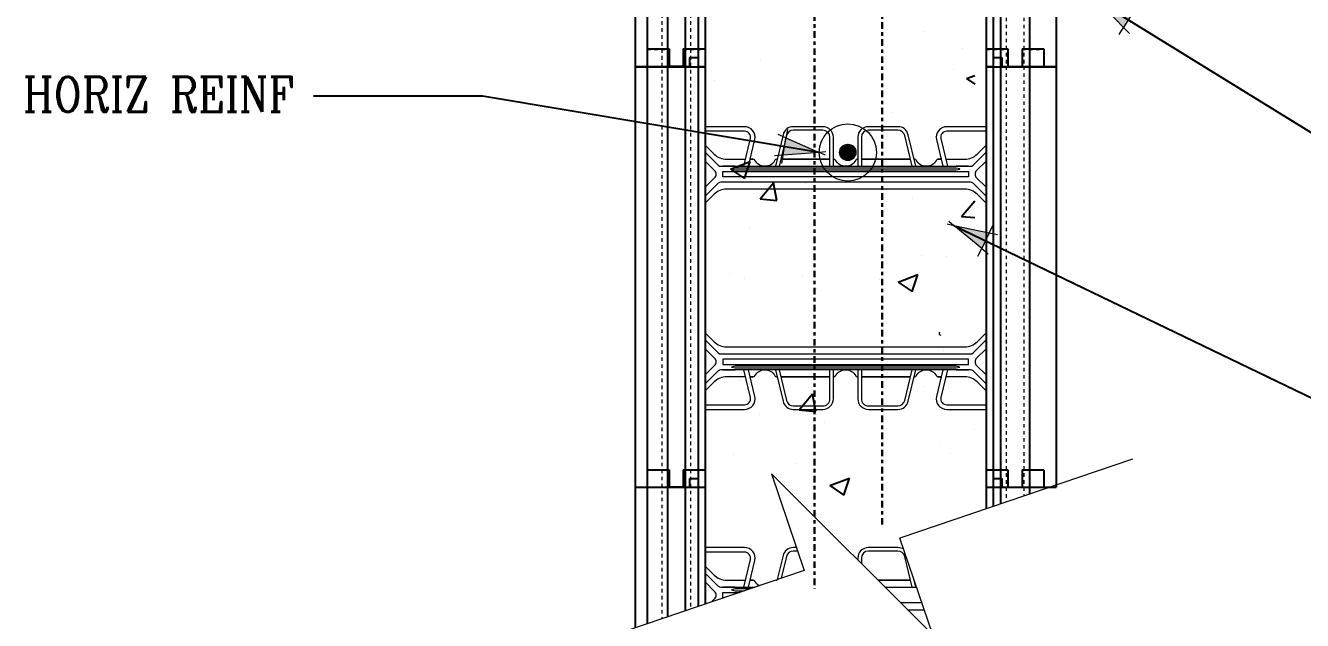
# Model space of a CAD drawing. Header units: inches. Extents: x -213.5 to -135.9, y 388.6 to 464.7.
# Drawn here: x -211.08 to -174.7, y 414.02 to 430.98 of the extents above; entities that cross this region are included whole.
import ezdxf

# ---------------------------------------------------------------- set-up
doc = ezdxf.new("R2010")
doc.units = ezdxf.units.IN
doc.header["$MEASUREMENT"] = 0
for name, pattern in [('CENTER', [2, 1.25, -0.25, 0.25, -0.25]), ('DASHED2', [0.375, 0.25, -0.125]), ('HIDDEN', [0.375, 0.25, -0.125])]:
    doc.linetypes.add(name, pattern=pattern)
for name, color, linetype, lineweight in [('A2 Hatch', 8, 'Continuous', 9), ('DETAILS', 7, 'Continuous', 13), ('DIM', 3, 'Continuous', 13), ('REBAR', 2, 'CENTER', 30)]:
    doc.layers.add(name, color=color, linetype=linetype, lineweight=lineweight)
doc.styles.add('ARCTEXT', font='arctext.shx', dxfattribs={"width": 0.85})
doc.styles.add('RomanC', font='romanc.shx', dxfattribs={"width": 0.85, "height": 5})
doc.dimstyles.new('ARCTEXT1-4', dxfattribs={"dimtxt": 4, "dimasz": 2, "dimexe": 2, "dimexo": 2, "dimgap": 2, "dimtad": 1, "dimdec": 4, "dimzin": 3, "dimdsep": 46, "dimlunit": 4, "dimtxsty": 'ARCTEXT', "dimblk": 'ARCHTICK', "dimcen": 2, "dimaunit": 1, "dimadec": 0, "dimazin": 0, "dimtfac": 1, "dimtdec": 4, "dimtmove": 2, "dimatfit": 3, "dimldrblk": 'arrow', "dimfxl": 1, "dimtolj": 1, "dimtzin": 0, "dimarcsym": 0})

# ---------------------------------------------------------------- blocks, each defined once
blk = doc.blocks.new('_ArchTick')
at = {"color": 0, "linetype": 'ByBlock', "const_width": 0.15}
blk.add_lwpolyline([(-0.5, -0.5), (0.5, 0.5)], dxfattribs=at)
blk = doc.blocks.new('arrow')
at = {"layer": 'DIM'}
blk.add_hatch(color=253, dxfattribs=at).paths.add_polyline_path([(-2, 0.5), (-2, -0.5), (0, 0)])
at = {"layer": 'DIM', "lineweight": 9}
for points in [[(-2, 0.9831764405007561), (-2, 0.5), (-2.46875, 0.6171875)], [(0.3742552490839444, 0.0935638122700766), (0, 0)], [(0.3742552490839444, -0.0935638122700766), (0, 0)], [(-2, -0.9831764405007561), (-2, -0.5), (-2.46875, -0.6171875)]]:
    blk.add_lwpolyline(points, dxfattribs=at)
at = {"layer": 'DIM', "lineweight": 15}
blk.add_lwpolyline([(0, 0), (-2, -0.5), (-2, 0.5), (0, 0)], dxfattribs=at)

msp = doc.modelspace()

# ---------------------------------------------------------------- hatches: boundary and pattern name
at = {"layer": 'A2 Hatch', "ltscale": 0.15}
h = msp.add_hatch(color=256, dxfattribs=at)
edge = h.paths.add_edge_path()
edge.add_arc((-187.6545824235792, 427.3670338635726), 0.2243383222039483, 0, 360)

# ---------------------------------------------------------------- linework, layer by layer
at = {"color": 1}
for p, q in [((-193.3658250757136, 442.3056800602759), (-193.3658250757136, 429.8056800602759)), ((-192.7908250757129, 442.3056800602759), (-192.7908250757129, 429.8056800602759)), ((-192.2908250757129, 442.3056800602759), (-192.2908250757129, 429.8056800602759)), ((-191.9158250757129, 442.0556800602759), (-191.9158250757129, 429.8056800602759)), ((-191.7158250757122, 442.3056800602759), (-191.7158250757122, 429.8056800602759)), ((-183.7158250757122, 442.3056800602759), (-183.7158250757122, 429.8056800602759)), ((-183.5158250757114, 442.0556800602759), (-183.5158250757114, 429.8056800602759)), ((-193.7158250757122, 441.805680060276), (-193.7158250757122, 429.8056800602759)), ((-183.3008250757113, 441.805680060276), (-183.3008250757113, 429.8056800602759)), ((-182.4808250757116, 441.805680060276), (-182.4808250757116, 429.8056800602759)), ((-181.7158250757122, 441.805680060276), (-181.7158250757122, 429.8056800602759)), ((-193.3658250757136, 430.3203694496575), (-192.7408250757136, 430.3203694496575)), ((-193.3658250757136, 430.3203694496575), (-193.3658250757136, 417.8203694496575)), ((-192.7908250757129, 430.3203694496575), (-192.7908250757129, 417.8203694496575)), ((-192.7408250757136, 430.3203694496575), (-192.7408250757118, 429.8203694496575)), ((-192.3408250757122, 430.3203694496575), (-192.3408250757122, 429.8203694496575)), ((-192.3408250757122, 430.3203694496575), (-191.7158250757122, 430.3203694496575)), ((-192.2908250757129, 430.3203694496575), (-192.2908250757129, 417.8203694496575)), ((-191.7158250757122, 430.3203694496575), (-191.7158250757122, 417.8203694496575)), ((-183.7158250757122, 430.3203694496575), (-183.7158250757122, 417.8203694496575)), ((-183.7158250757122, 430.3203694496575), (-183.0908250757122, 430.3203694496575)), ((-183.0908250757122, 430.3203694496575), (-183.0908250757122, 429.8203694496575)), ((-182.6908250757107, 430.3203694496575), (-182.6908250757107, 429.8203694496575)), ((-182.6908250757107, 430.3203694496575), (-182.0658250757107, 430.3203694496575)), ((-182.0658250757107, 430.3203694496575), (-182.0658250757107, 429.8203694496575)), ((-192.1658250757129, 430.0703694496575), (-192.1658250757129, 429.8203694496575)), ((-192.1658250757129, 430.0703694496575), (-191.9158250757129, 430.0703694496575)), ((-191.9158250757129, 430.0703694496575), (-191.9158250757129, 417.8203694496575)), ((-183.5158250757114, 430.0703694496575), (-183.5158250757114, 417.8203694496575)), ((-183.5158250757114, 430.0703694496575), (-183.2658250757114, 430.0703694496575)), ((-183.2658250757114, 430.0703694496575), (-183.2658250757114, 429.8203694496575)), ((-193.7158250757122, 429.8203694496575), (-193.7158250757122, 417.8203694496575)), ((-193.7158250757122, 429.8203694496575), (-192.1658250757129, 429.8203694496575)), ((-193.7158250757122, 429.8056800602759), (-191.7158250757122, 429.8056800602759)), ((-192.2908250757129, 429.8203694496575), (-192.7908250757129, 429.8203694496575)), ((-191.9158250757129, 429.8203694496575), (-191.7158250757122, 429.8203694496575)), ((-183.7158250757122, 429.8203694496575), (-183.5158250757114, 429.8203694496575)), ((-183.7158250757122, 429.8056800602759), (-181.7158250757122, 429.8056800602759)), ((-183.3008250757113, 429.8203694496575), (-181.7158250757122, 429.8203694496575)), ((-183.3008250757113, 429.8203694496575), (-183.3008250757113, 417.8203694496575)), ((-182.4808250757116, 429.8203694496575), (-182.4808250757116, 417.8203694496575)), ((-181.7158250757122, 429.8203694496575), (-181.7158250757122, 417.8203694496575)), ((-193.3658250757136, 418.3203694496575), (-192.7408250757136, 418.3203694496575)), ((-193.3658250757136, 418.3203694496575), (-193.3658250757136, 413.9302222912958)), ((-192.7908250757129, 418.3203694496575), (-192.7908250757129, 414.1252293017916)), ((-192.7408250757136, 418.3203694496575), (-192.7408250757118, 417.8203694496575)), ((-192.3408250757122, 418.3203694496575), (-192.3408250757122, 417.8203694496575)), ((-192.3408250757122, 418.3203694496575), (-191.7158250757122, 418.3203694496575)), ((-192.2908250757129, 418.3203694496575), (-192.2908250757129, 414.2948006152662)), ((-191.7158250757122, 418.3203694496575), (-191.7158250757122, 414.4898076257615)), ((-183.7158250757122, 418.3203694496575), (-183.7158250757122, 417.202948641354)), ((-183.7158250757122, 418.3203694496575), (-183.0908250757122, 418.3203694496575)), ((-183.0908250757122, 418.3203694496575), (-183.0908250757122, 417.8203694496575)), ((-182.6908250757107, 418.3203694496575), (-182.6908250757107, 417.8203694496575)), ((-182.6908250757107, 418.3203694496575), (-182.0658250757107, 418.3203694496575)), ((-182.0658250757107, 418.3203694496575), (-182.0658250757107, 417.8203694496575)), ((-192.1658250757129, 418.0703694496576), (-192.1658250757129, 417.8203694496575)), ((-192.1658250757129, 418.0703694496576), (-191.9158250757129, 418.0703694496576)), ((-191.9158250757129, 418.0703694496576), (-191.9158250757129, 414.4219791003719)), ((-183.5158250757114, 418.0703694496576), (-183.5158250757114, 417.2707771667441)), ((-183.5158250757114, 418.0703694496576), (-183.2658250757114, 418.0703694496576)), ((-183.2658250757114, 418.0703694496576), (-183.2658250757114, 417.8203694496575)), ((-193.7158250757122, 417.8203694496575), (-191.7158250757122, 417.8203694496575)), ((-193.7158250757122, 417.8203694496575), (-193.7158250757122, 413.8115223718639)), ((-193.7158250757122, 417.8203694496575), (-192.1658250757129, 417.8203694496575)), ((-192.2908250757129, 417.8203694496575), (-192.7908250757129, 417.8203694496575)), ((-191.9158250757129, 417.8203694496575), (-191.7158250757122, 417.8203694496575)), ((-183.7158250757122, 417.8203694496575), (-181.7158250757122, 417.8203694496575)), ((-183.7158250757122, 417.8203694496575), (-183.5158250757114, 417.8203694496575)), ((-183.3008250757113, 417.8203694496575), (-181.7158250757122, 417.8203694496575)), ((-183.3008250757113, 417.8203694496575), (-183.3008250757113, 417.3436928315378)), ((-182.4808250757116, 417.8203694496575), (-182.4808250757116, 417.6217897856362))]:
    msp.add_line(p, q, dxfattribs=at)
at = {"ltscale": 0.15}
for p, q in [((-185.4721679839233, 430.8139321762538), (-185.4721679839233, 430.8139321762538)), ((-184.3848384087352, 430.3318249528924), (-184.3848384087352, 430.3318249528924)), ((-190.1376573386616, 430.0130923175951), (-190.1376573386616, 430.0130923175951)), ((-192.7408250757136, 429.8203694496575), (-192.3408250757122, 429.8203694496575)), ((-184.6470331949906, 429.7186187767185), (-184.6470331949906, 429.7186187767185)), ((-191.4399600422722, 429.4030005690544), (-191.4399600422722, 429.4030005690544)), ((-184.2759646171063, 429.4695725869901), (-184.0393924470474, 429.5603841347662)), ((-184.2759636632538, 429.4695729192005), (-184.0393924470474, 429.3100036190296)), ((-186.387557028712, 428.4934887854028), (-186.387557028712, 428.4934887854028)), ((-189.4359229865978, 427.9890289447134), (-189.4359229865978, 427.9890289447134)), ((-185.1653434972206, 427.8085899708377), (-185.1653434972206, 427.8085899708377)), ((-188.754527055996, 427.5806607744172), (-188.754527055996, 427.5806607744172)), ((-190.9977436878864, 426.8893233502637), (-190.4375954319868, 427.104344119991)), ((-190.5998352918242, 426.620921503394), (-190.437625077938, 427.1043548525441)), ((-186.4893947082739, 427.1765312578335), (-186.4893947082739, 427.1765312578335)), ((-184.7443120375275, 427.055467946068), (-184.7443120375275, 427.055467946068)), ((-190.9977427365422, 426.8893236828173), (-190.5998047017157, 426.6209110891513)), ((-188.4921133282489, 426.9128683495491), (-188.4921133282489, 426.9128683495491)), ((-187.7491400949722, 426.9144297280196), (-187.7491400949722, 426.9144297280196)), ((-190.1540836080359, 426.0417813880605), (-189.7684110422225, 426.5014080539319)), ((-189.6759341552853, 425.9999473355407), (-189.7684350439369, 426.5014087419894)), ((-188.8518058985347, 426.4921832029721), (-188.8518058985347, 426.4921832029721)), ((-190.1540835201805, 426.041782315116), (-189.6759100650953, 425.999947558597)), ((-185.8024665982186, 426.0406218968152), (-185.8024665982186, 426.0406218968152)), ((-184.41600214723, 425.5397643081994), (-184.0393924470474, 425.9885902713987)), ((-190.467955952957, 425.2397820381565), (-190.467955952957, 425.2397820381565)), ((-184.4160020591727, 425.5397652368894), (-184.0393924470474, 425.5068161652536)), ((-185.5640955114533, 424.4201256061994), (-185.5640955114533, 424.4201256061994)), ((-184.8415908800663, 424.3923171154175), (-184.8415908800663, 424.3923171154175)), ((-191.0275364518595, 423.9225581196853), (-191.0275364518595, 423.9225581196853)), ((-188.9490847410736, 423.8290323723219), (-188.9490847410736, 423.8290323723219)), ((-188.5939510078107, 424.0212375627749), (-188.5939510078107, 424.0212375627749)), ((-186.2224872709368, 423.668372224941), (-185.6623390150409, 423.8833929946683)), ((-185.8245789122968, 423.3999703996875), (-185.6623686984123, 423.8834037488379)), ((-190.5966696277857, 423.7575746544902), (-190.5966696277857, 423.7575746544902)), ((-188.5510348772506, 423.4832474983559), (-188.5510348772506, 423.4832474983559)), ((-186.7569569624786, 423.7421191458103), (-186.7569569624786, 423.7421191458103)), ((-186.2224863186249, 423.6683725588259), (-185.8245482837985, 423.3999599651599)), ((-184.9388697226051, 421.7291662847666), (-184.9388697226051, 421.7291662847666)), ((-187.6686518109902, 421.2648319111401), (-187.6686518109902, 421.2648319111401)), ((-190.6985073073476, 420.8659438677156), (-190.6985073073476, 420.8659438677156)), ((-185.4957575935106, 420.6836016779965), (-185.4957575935106, 420.6836016779965)), ((-189.0440729369722, 420.0242443177428), (-188.6584003711606, 420.4838709836141)), ((-188.5659234595215, 419.9824102850763), (-188.6584243481767, 420.483871691525)), ((-190.161246948249, 419.8827618193378), (-190.161246948249, 419.8827618193378)), ((-189.044072851276, 420.0242452455158), (-188.5658993961926, 419.9824104889969)), ((-188.3148347699072, 419.6541563364487), (-188.3148347699072, 419.6541563364487)), ((-184.0442552805281, 419.4737173625735), (-184.0442552805281, 419.4737173625735)), ((-185.0361485651439, 419.0660154541162), (-185.0361485651439, 419.0660154541162)), ((-190.8986313676607, 418.7599960936301), (-190.8986313676607, 418.7599960936301)), ((-184.7208050969667, 418.7746996916348), (-184.7208050969667, 418.7746996916348)), ((-189.1436424261511, 418.5027307110202), (-189.1436424261511, 418.5027307110202)), ((-186.6280518782816, 418.5795571197552), (-186.6280518782816, 418.5795571197552)), ((-189.773208110527, 418.1095382160812), (-189.773208110527, 418.1095382160812)), ((-188.1690099247691, 417.8671718628924), (-187.6088616688713, 418.0821926326195)), ((-187.7711015349006, 417.598770043028), (-187.608891321018, 418.082203392178)), ((-192.7408250757136, 417.8203694496575), (-192.3408250757122, 417.8203694496575)), ((-188.1690089739961, 417.8671721984505), (-187.7710709391714, 417.5987596047845))]:
    msp.add_line(p, q, dxfattribs=at)
at = {"color": 1, "linetype": 'HIDDEN', "ltscale": 0.02}
for p, q in [((-193.3658250757136, 430.3056800602759), (-192.7408250757136, 430.3056800602759)), ((-192.7408250757136, 430.3056800602759), (-192.7408250757118, 429.8056800602759)), ((-192.3408250757122, 430.3056800602759), (-192.3408250757122, 429.8056800602759)), ((-192.3408250757122, 430.3056800602759), (-191.7158250757122, 430.3056800602759)), ((-183.7158250757104, 430.3056800602759), (-183.0908250757103, 430.3056800602759)), ((-183.0908250757122, 430.3056800602761), (-183.0908250757122, 429.8056800602759)), ((-182.6908250757107, 430.3056800602759), (-182.6908250757107, 429.8056800602759)), ((-182.6908250757107, 430.3056800602759), (-182.0658250757107, 430.3056800602759)), ((-182.0658250757107, 430.3056800602759), (-182.0658250757107, 429.8056800602759)), ((-193.3658250757136, 418.3203694496575), (-192.7408250757136, 418.3203694496575)), ((-192.7408250757136, 418.3203694496575), (-192.7408250757118, 417.8203694496575)), ((-192.3408250757122, 418.3203694496575), (-192.3408250757122, 417.8203694496575)), ((-192.3408250757122, 418.3203694496575), (-191.7158250757122, 418.3203694496575)), ((-183.7158250757104, 418.3203694496575), (-183.0908250757103, 418.3203694496575)), ((-183.0908250757122, 418.3203694496578), (-183.0908250757122, 417.8203694496575)), ((-182.6908250757107, 418.3203694496575), (-182.6908250757107, 417.8203694496575)), ((-182.6908250757107, 418.3203694496575), (-182.0658250757107, 418.3203694496575)), ((-182.0658250757107, 418.3203694496575), (-182.0658250757107, 417.8203694496575))]:
    msp.add_line(p, q, dxfattribs=at)
at = {"ltscale": 0.15}
msp.add_circle((-187.6545824235792, 427.3670338635726), 0.2243383222039483, dxfattribs=at)
at = {"layer": 'A2 Hatch', "linetype": 'DASHED2', "ltscale": 0.15}
for p, q in [((-192.9508250757127, 442.3056800602759), (-192.9508250757127, 429.8056800602759)), ((-192.130825075713, 442.3056800602759), (-192.130825075713, 429.8056800602759)), ((-183.1408250757114, 441.805680060276), (-183.1408250757114, 429.8056800602759)), ((-182.6408250757114, 441.805680060276), (-182.6408250757114, 429.8056800602759)), ((-192.9508250757127, 430.3203694496575), (-192.9508250757127, 417.8203694496575)), ((-192.130825075713, 430.3203694496575), (-192.130825075713, 417.8203694496575)), ((-183.1408250757114, 429.8203694496575), (-183.1408250757114, 417.8203694496575)), ((-182.6408250757114, 429.8203694496575), (-182.6408250757114, 417.8203694496575)), ((-192.9508250757127, 418.3203694496575), (-192.9508250757127, 414.0709664814793)), ((-192.130825075713, 418.3203694496575), (-192.130825075713, 414.3490634355777)), ((-183.1408250757114, 417.8203694496575), (-183.1408250757114, 417.3979556518499)), ((-182.6408250757114, 417.8203694496575), (-182.6408250757114, 417.5675269653244))]:
    msp.add_line(p, q, dxfattribs=at)
at = {"layer": 'A2 Hatch', "ltscale": 0.15}
msp.add_circle((-187.6545824235792, 427.3670338635726), 0.8157720410317779, dxfattribs=at)
at = {"layer": 'DETAILS', "color": 6, "lineweight": 20}
for p, q in [((-186.7927214947405, 415.1703694496574), (-185.8675783133432, 415.1703694496574)), ((-185.8675783133432, 415.1703694496574), (-186.7927214947405, 415.1703694496574))]:
    msp.add_line(p, q, dxfattribs=at)
for points in [[(-190.4866545416873, 426.9703694496576), (-190.3034828321517, 427.7300496144441, 0.4853378929632635), (-190.5951249429228, 428.1003694496575), (-191.7158250757122, 428.1003694496575)], [(-190.8664565836963, 426.9703694496576), (-190.9664565836967, 426.9703694496576), (-191.2164565836967, 426.9703694496576), (-190.6203800859759, 426.9703694496576), (-190.4298610801517, 427.7605215430366, 0.4853378929632635), (-190.5951249429228, 427.9703694496576), (-191.7158250757122, 427.9703694496576)], [(-188.0640718380775, 426.9703694496576), (-188.0640718380775, 427.8003694496575, 0.4142135623730951), (-188.3640718380767, 428.1003694496575), (-189.2064365984053, 428.1003694496575, 0.3464949689054692), (-189.4980787091764, 427.8706892848712), (-189.7151610169559, 426.9703694496576)], [(-188.164071838076, 426.9703694496576), (-188.1640718380797, 427.8003694496575, 0.4142135623730951), (-188.3640718380767, 428.0003694496576), (-189.2064365984053, 428.0003694496576, 0.3464949689054692), (-189.4008646722533, 427.8472493398), (-189.6122952136567, 426.9703694496576)], [(-185.7164891344684, 426.9703694496576), (-185.9335714422442, 427.8706892848712, 0.3464949689054692), (-186.2252135530172, 428.1003694496575), (-187.067578313344, 428.1003694496575, 0.4142135623730951), (-187.367578313345, 427.8003694496575), (-187.3675783133469, 426.9703694496576)], [(-185.819354937764, 426.9703694496576), (-186.030785479171, 427.8472493398, 0.3464949689054692), (-186.2252135530172, 428.0003694496576), (-187.067578313344, 428.0003694496576, 0.4142135623730951), (-187.2675783133447, 427.8003694496575), (-187.2675783133447, 426.9703694496576)], [(-183.7158250757122, 428.1003694496575), (-184.8365252084979, 428.1003694496575, 0.4853378929632635), (-185.1281673192708, 427.7300496144441), (-184.9449956097334, 426.9703694496576)], [(-183.7158250757122, 427.9703694496576), (-184.8365252084979, 427.9703694496576, 0.4853378929632635), (-185.001789071269, 427.7605215430368), (-184.8112700654484, 426.9703694496576), (-184.2151935677277, 426.9703694496576), (-184.4651935677276, 426.9703694496576), (-184.5651935677262, 426.9703694496576)], [(-191.7158250757122, 427.5697379416716), (-191.4629031931028, 427.3168160590632, 0.1989123673788307), (-191.1093498025104, 427.1703694496574), (-190.5721567103966, 427.1703694496574)], [(-184.8594934410277, 427.1703694496574), (-184.3223003489121, 427.1703694496574, 0.1989123673788307), (-183.9687469583216, 427.3168160590632), (-183.7158250757122, 427.5697379416687)], [(-191.7158250757122, 427.3697379416695), (-191.3457459055782, 426.9996587715385, 0.1989123673782989), (-191.275035227459, 426.9703694496576), (-187.7158250757122, 426.9703694496574, -0.2793220653060733), (-188.0015823036839, 427.1435150043363, 0.279322065306064), (-188.0459025394513, 427.1703694496577)], [(-191.7158250757122, 426.3710009576433), (-191.4475226008755, 426.6393034324789, 0.4142135623745727), (-191.4475226008755, 426.8514354668353), (-191.7158250757122, 427.1197379416728)], [(-189.685106940001, 427.1703694496577, 0.279322065306064), (-189.7294271767306, 427.1435150048374, -0.6059183769079624), (-190.3009416317119, 427.1435150043363, 0.2793220653054726), (-190.3452618674811, 427.1703694496574), (-190.438431166108, 427.1703694496574), (-190.3452618674811, 427.1703694496574)], [(-187.3857476119694, 427.1703694496577, 0.279322065306064), (-187.4300678487008, 427.1435150048374, -0.2793220653060733), (-187.7158250757122, 426.9703694496576), (-184.1566149239617, 426.9703694496576, 0.1989123673782991), (-184.0859042458461, 426.9996587715385), (-183.7158250757122, 427.3697379416669)], [(-185.0863882839432, 427.1703694496574), (-184.9932189853163, 427.1703694496574), (-185.0863882839432, 427.1703694496574, 0.2793220653054726), (-185.130708520671, 427.1435150048374, -0.6059183769079625), (-185.7022229756541, 427.1435150043363, 0.279322065306064), (-185.7465432114215, 427.1703694496577)], [(-183.7158250757122, 427.1197379416703), (-183.9841275505488, 426.8514354668353, 0.4142135623745727), (-183.9841275505488, 426.6393034324789), (-183.7158250757122, 426.3710009576461)], [(-183.7158250757122, 426.1210009576486), (-184.0859042458461, 426.4910801277764, 0.1989123673781766), (-184.1566149239617, 426.5203694496573), (-187.7158250757122, 426.5203694496576), (-191.275035227459, 426.5203694496573, 0.1989123673781765), (-191.3457459055782, 426.4910801277764), (-191.7158250757122, 426.1210009576458)], [(-183.7158250757122, 425.9210009576501), (-183.9687469583197, 426.1739228402531, 0.1989123673777966), (-184.3223003489103, 426.3203694496575), (-187.7158250757122, 426.3203694496575), (-191.109349802514, 426.3203694496575, 0.1989123673777966), (-191.4629031931028, 426.1739228402531), (-191.7158250757122, 425.9210009576468)], [(-191.7158250757122, 422.2197379416678), (-191.4629031931028, 421.9668160590617, 0.1989123673777967), (-191.109349802514, 421.8203694496575), (-187.7158250757122, 421.8203694496575), (-184.3223003489103, 421.8203694496575, 0.1989123673777968), (-183.9687469583197, 421.9668160590617), (-183.7158250757122, 422.2197379416652)], [(-191.7158250757122, 422.0197379416688), (-191.3457459055782, 421.6496587715384, 0.1989123673781765), (-191.275035227459, 421.6203694496575), (-187.7158250757122, 421.6203694496575), (-184.1566149239617, 421.6203694496575, 0.1989123673781768), (-184.0859042458461, 421.6496587715384), (-183.7158250757122, 422.0197379416667)], [(-191.7158250757122, 421.0210009576427), (-191.4475226008755, 421.2893034324797, 0.4142135623745727), (-191.4475226008755, 421.5014354668362), (-191.7158250757122, 421.7697379416715)], [(-183.7158250757122, 421.7697379416694), (-183.9841275505488, 421.5014354668362, 0.4142135623745727), (-183.9841275505488, 421.2893034324797), (-183.7158250757122, 421.021000957645)], [(-188.0459025394513, 420.9703694496574, 0.279322065306064), (-188.0015823027235, 420.9972238944773, -0.2793220653060734), (-187.7158250757122, 421.1703694496574), (-191.275035227459, 421.1703694496574, 0.1989123673782987), (-191.3457459055782, 421.1410801277765), (-191.7158250757122, 420.7710009576455)], [(-191.7158250757122, 420.1703694496575), (-190.5951249429228, 420.1703694496575, 0.4853378929632635), (-190.4298610801535, 420.3802173562782), (-190.6203800859759, 421.1703694496574), (-191.2164565836967, 421.1703694496574), (-190.9664565836967, 421.1703694496574), (-190.8664565836963, 421.1703694496574)], [(-191.7158250757122, 420.0403694496573), (-190.5951249429228, 420.0403694496573, 0.4853378929632635), (-190.3034828321517, 420.4106892848709), (-190.4866545416873, 421.1703694496574)], [(-190.5721567103966, 420.9703694496576), (-191.1093498025104, 420.9703694496574, 0.1989123673788306), (-191.4629031931028, 420.8239228402518), (-191.7158250757122, 420.5710009576436)], [(-190.3452618674811, 420.9703694496574), (-190.438431166108, 420.9703694496574), (-190.3452618674811, 420.9703694496574, 0.2793220653054726), (-190.3009416307533, 420.9972238944776, -0.6059183769079624), (-189.7294271757702, 420.9972238949787, 0.279322065306064), (-189.685106940001, 420.9703694496574)], [(-189.7151610169559, 421.1703694496574), (-189.4980787091764, 420.2700496144438, 0.3464949689054692), (-189.2064365984053, 420.0403694496573), (-188.3640718380767, 420.0403694496573, 0.4142135623730951), (-188.0640718380775, 420.3403694496575), (-188.0640718380775, 421.1703694496574)], [(-189.6122952136567, 421.1703694496574), (-189.4008646722533, 420.293489559515, 0.3464949689054692), (-189.2064365984053, 420.1403694496574), (-188.3640718380767, 420.1403694496574, 0.4142135623730951), (-188.164071838076, 420.3403694496575), (-188.164071838076, 421.1703694496574)], [(-183.7158250757122, 420.7710009576477), (-184.0859042458461, 421.1410801277765, 0.1989123673782988), (-184.1566149239617, 421.1703694496574), (-187.7158250757122, 421.1703694496576, -0.2793220653060733), (-187.4300678477404, 420.9972238949787, 0.279322065306064), (-187.3857476119694, 420.9703694496574)], [(-187.3675783133469, 421.1703694496574), (-187.367578313345, 420.3403694496575, 0.4142135623730951), (-187.067578313344, 420.0403694496573), (-186.2252135530172, 420.0403694496573, 0.3464949689054693), (-185.9335714422442, 420.2700496144438), (-185.7164891344684, 421.1703694496574)], [(-187.2675783133447, 421.1703694496574), (-187.2675783133447, 420.3403694496575, 0.4142135623730951), (-187.067578313344, 420.1403694496574), (-186.2252135530172, 420.1403694496574, 0.3464949689054693), (-186.030785479171, 420.293489559515), (-185.819354937764, 421.1703694496574)], [(-185.7465432114215, 420.9703694496574, 0.279322065306064), (-185.7022229746937, 420.9972238944773, -0.6059183769079624), (-185.1307085197106, 420.9972238949787, 0.2793220653054726), (-185.0863882839432, 420.9703694496574), (-184.9932189853145, 420.9703694496574), (-185.0863882839432, 420.9703694496574)], [(-184.9449956097334, 421.1703694496574), (-185.1281673192708, 420.4106892848709, 0.4853378929632635), (-184.8365252084979, 420.0403694496573), (-183.7158250757122, 420.0403694496573)], [(-184.5651935677262, 421.1703694496574), (-184.4651935677276, 421.1703694496574), (-184.2151935677277, 421.1703694496574), (-184.8112700654484, 421.1703694496574), (-185.001789071269, 420.3802173562785, 0.4853378929632635), (-184.8365252084979, 420.1703694496575), (-183.7158250757122, 420.1703694496575)], [(-183.7158250757122, 420.5710009576459), (-183.9687469583216, 420.8239228402518, 0.1989123673788307), (-184.3223003489121, 420.9703694496574), (-184.8594934410277, 420.9703694496576)], [(-190.4866545416873, 414.9703694496576), (-190.3034828321517, 415.7300496144441, 0.4853378929632635), (-190.5951249429228, 416.1003694496575), (-191.7158250757122, 416.1003694496575)], [(-190.8664565836963, 414.9703694496576), (-190.9664565836967, 414.9703694496576), (-191.2164565836967, 414.9703694496576), (-190.6203800859759, 414.9703694496576), (-190.4298610801517, 415.7605215430366, 0.4853378929632635), (-190.5951249429228, 415.9703694496576), (-191.7158250757122, 415.9703694496576)], [(-189.1149387411635, 416.1003694496575), (-189.2064365984053, 416.1003694496575, 0.3464949689054692), (-189.4980787091764, 415.8706892848712), (-189.6631817582267, 415.185946472643)], [(-189.081024478469, 416.0003694496576), (-189.2064365984053, 416.0003694496576, 0.3464949689054692), (-189.4008646722533, 415.8472493398), (-189.5511552064337, 415.2239394517057)], [(-186.0608897763442, 416.0513628687333, 0.1459399741312878), (-186.2252135530172, 416.1003694496575), (-187.067578313344, 416.1003694496575, 0.4142135623730951), (-187.367578313345, 415.8003694496575), (-187.367578313345, 415.7452262682622)], [(-185.819354937764, 414.9703694496576), (-186.030785479171, 415.8472493398, 0.3464949689054692), (-186.2252135530172, 416.0003694496576), (-187.067578313344, 416.0003694496576, 0.4142135623730951), (-187.2675783133447, 415.8003694496575), (-187.2675783133447, 415.6452262682627)], [(-191.7158250757122, 415.5697379416716), (-191.4629031931028, 415.3168160590632, 0.1989123673788307), (-191.1093498025104, 415.1703694496574), (-190.5721567103966, 415.1703694496574)], [(-191.7158250757122, 415.3697379416696), (-191.3457459055782, 414.9996587715385, 0.1989123673782989), (-191.275035227459, 414.9703694496576), (-190.2988347427083, 414.9703694496576)], [(-191.5360485112607, 414.5507775220927), (-191.4475226008755, 414.6393034324789, 0.4142135623745727), (-191.4475226008755, 414.8514354668354), (-191.7158250757122, 415.1197379416728)], [(-190.1745550669431, 415.0125179853734, -0.1440903372258019), (-190.3009416317119, 415.1435150043363, 0.2793220653054726), (-190.3452618674811, 415.1703694496574), (-190.438431166108, 415.1703694496574), (-190.3452618674811, 415.1703694496574)], [(-190.4462653398288, 414.9203694496576), (-190.8664565836963, 414.9203694496576), (-190.9641841905715, 414.898279877158, 0.7807764064044151), (-190.9641841905715, 414.8924590221572), (-190.8664565836981, 414.8703694496575), (-190.5936959369493, 414.8703694496575)]]:
    msp.add_lwpolyline(points, format="xyb", dxfattribs=at)
for points in [[(-189.6669376413767, 427.1703694496574), (-189.685106940001, 427.1703694496574)], [(-188.1640718380778, 427.1703694496574), (-189.5640718380775, 427.1703694496574)], [(-188.0640718380775, 427.1703694496574), (-188.0459025394513, 427.1703694496574)], [(-187.367578313345, 427.1703694496574), (-187.3857476119694, 427.1703694496574)], [(-187.2675783133447, 427.1703694496574), (-185.8675783133432, 427.1703694496574)], [(-185.7647125100476, 427.1703694496574), (-185.7465432114215, 427.1703694496574)], [(-187.7158250757122, 426.8203694496575), (-184.2151935677277, 426.8203694496575), (-184.2151935677277, 426.6703694496574), (-187.7158250757122, 426.6703694496574), (-191.2164565836967, 426.6703694496574), (-191.2164565836967, 426.8203694496575)], [(-187.7158250757122, 421.3203694496575), (-184.2151935677277, 421.3203694496575), (-184.2151935677277, 421.4703694496574), (-187.7158250757122, 421.4703694496576), (-191.2164565836967, 421.4703694496576), (-191.2164565836967, 421.3203694496573)], [(-189.6669376413767, 420.9703694496574), (-189.685106940001, 420.9703694496576)], [(-188.1640718380778, 420.9703694496576), (-189.5640718380775, 420.9703694496576)], [(-188.0640718380775, 420.9703694496574), (-188.0459025394513, 420.9703694496576)], [(-187.367578313345, 420.9703694496574), (-187.3857476119694, 420.9703694496576)], [(-187.2675783133447, 420.9703694496576), (-185.8675783133432, 420.9703694496576)], [(-185.7647125100476, 420.9703694496574), (-185.7465432114215, 420.9703694496576)], [(-189.6669376413767, 415.1703694496574), (-189.685106940001, 415.1703694496574)]]:
    msp.add_lwpolyline(points, close=True, dxfattribs=at)
for points in [[(-187.7158250757122, 426.9203694496576), (-190.8664565836963, 426.9203694496576), (-190.9641841905715, 426.898279877158, 0.7807764064044151), (-190.9641841905715, 426.8924590221572), (-190.8664565836981, 426.8703694496575), (-187.7158250757122, 426.8703694496577), (-184.5651935677262, 426.8703694496575), (-184.4674659608528, 426.8924590221572, 0.7807764064044151), (-184.4674659608528, 426.898279877158), (-184.5651935677262, 426.9203694496576)], [(-187.7158250757122, 421.2203694496574), (-184.5651935677262, 421.2203694496574), (-184.4674659608528, 421.2424590221571, 0.7807764064044151), (-184.4674659608528, 421.2482798771579), (-184.5651935677262, 421.2703694496573), (-187.7158250757122, 421.2703694496573), (-190.8664565836981, 421.2703694496573), (-190.9641841905715, 421.2482798771579, 0.7807764064044151), (-190.9641841905715, 421.2424590221571), (-190.8664565836963, 421.2203694496574)]]:
    msp.add_lwpolyline(points, format="xyb", close=True, dxfattribs=at)
for points in [[(-185.7164891344684, 414.9703694496576), (-185.7711204909039, 415.1969456931468)], [(-191.1834183254315, 414.6703694496574), (-191.2164565836967, 414.6703694496574), (-191.2164565836967, 414.8203694496575), (-190.7411265340699, 414.8203694496575)], [(-186.5927214947398, 414.9703694496576), (-185.6942788284825, 414.9703694496576)], [(-185.5416646463556, 414.5203694496576), (-186.142721494739, 414.5203694496576)], [(-185.4738361209667, 414.3203694496575), (-185.942721494742, 414.3203694496575)]]:
    msp.add_lwpolyline(points, dxfattribs=at)
msp.add_arc((-185.0022315910875, 422.206068835978), 0.0510118642710061, 135.9677307659626, 264.5456274297981, dxfattribs=at)
at = {"layer": 'DIM'}
for p, q in [((-179.5423731825278, 418.6183440798542), (-186.1692538169583, 416.3708863730157)), ((-189.8294048778691, 418.207052832786), (-188.8933618610673, 415.4470252148434)), ((-185.2332108001566, 413.6108587550731), (-189.8294048778691, 418.207052832786)), ((-185.2332108001566, 413.6108587550731), (-186.1692538169583, 416.3708863730159)), ((-188.8933618610673, 415.4470252148434), (-196.3581640925724, 412.9153925763963))]:
    msp.add_line(p, q, dxfattribs=at)
at = {"layer": 'REBAR', "ltscale": 0.15}
for p, q in [((-186.6773331661854, 416.7540705260959), (-186.6773331661836, 462.879528295076)), ((-188.6064821588836, 461.0448460555438), (-188.6064821588836, 414.9193882865637))]:
    msp.add_line(p, q, dxfattribs=at)

# ---------------------------------------------------------------- texts
at = {"layer": 'DIM', "color": 3, "insert": (-203.4272403884744, 429.52002781877), "char_height": 1, "width": 22.68954545454545, "attachment_point": 3, "style": 'RomanC'}
msp.add_mtext('HORIZ REINF', dxfattribs=at)

# ---------------------------------------------------------------- leaders
at = {"layer": 'DIM'}
for points in [[(-180.5158250757114, 431.6686942903499), (-165.6260377117916, 422.4836463652952), (-160.8085444556956, 422.4836463652952)], [(-188.4703544646101, 427.3670338635726), (-198.0554870544558, 428.9726276280331), (-202.8729803105518, 428.9726276280331)], [(-184.6324917423801, 425.286943054591), (-165.6260377117916, 416.1018951295361), (-160.8085444556956, 416.1018951295361)]]:
    msp.add_leader(points, dimstyle='ARCTEXT1-4', override={"dimasz": 0.5, "dimtad": 0}, dxfattribs=at)

doc.saveas('drawing.dxf')
